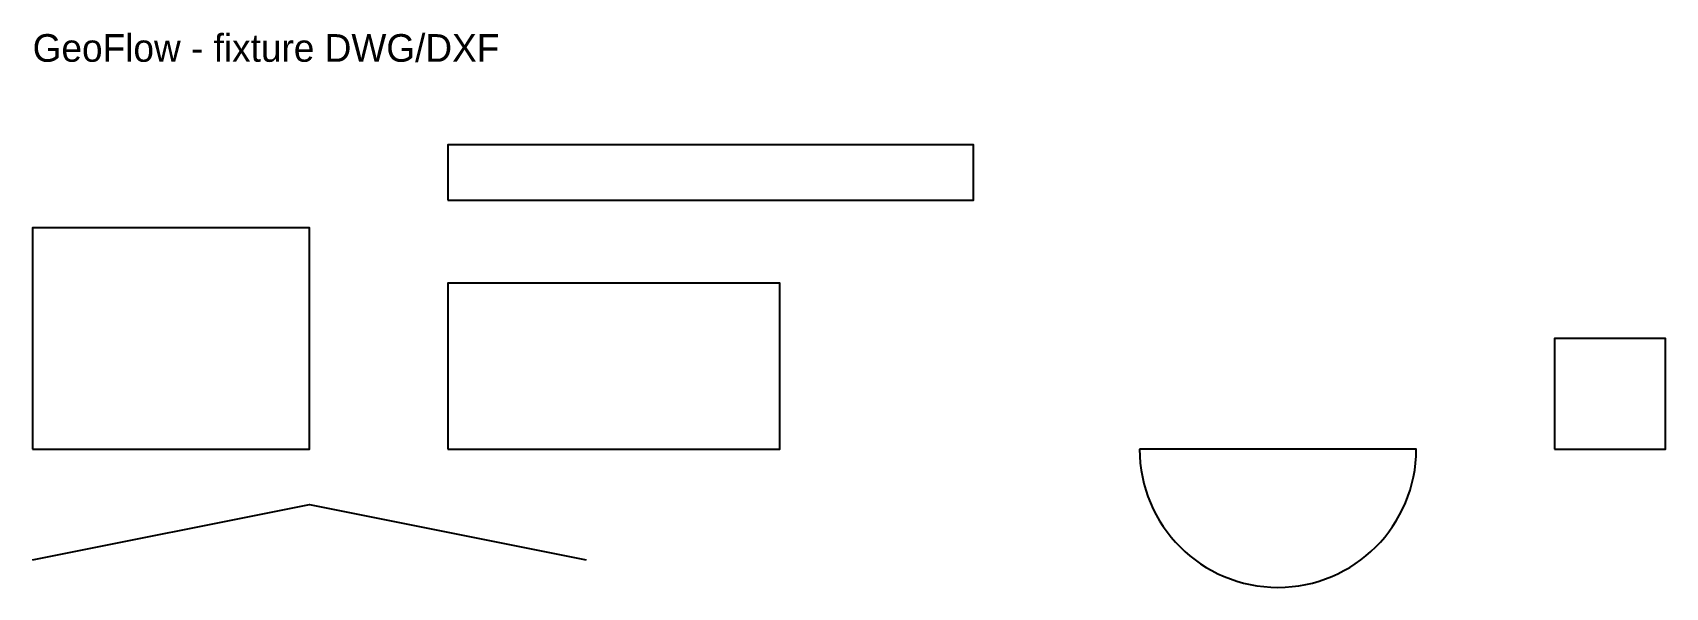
# Model space of a CAD drawing. Header units: metres. Extents: x -20 to 39, y -5 to 15.1.
import ezdxf

# ---------------------------------------------------------------- set-up
doc = ezdxf.new("R2010")
doc.units = ezdxf.units.M
for name, color, linetype in [('ANNOTATION', 7, 'Continuous'), ('COMMUN', 7, 'Continuous'), ('IGNORED_3D', 7, 'Continuous'), ('LOT', 7, 'Continuous'), ('LOT_COURBE', 7, 'Continuous'), ('REFERENCE', 7, 'Continuous')]:
    doc.layers.add(name, color=color, linetype=linetype)

msp = doc.modelspace()

# ---------------------------------------------------------------- linework, layer by layer
at = {"layer": 'COMMUN'}
msp.add_lwpolyline([(-5, 9), (14, 9), (14, 11), (-5, 11)], close=True, dxfattribs=at)
at = {"layer": 'IGNORED_3D'}
msp.add_polyline3d([(35, 0, 0), (39, 0, 1), (39, 4, 0), (35, 4, 0)], close=True, dxfattribs=at)
at = {"layer": 'LOT'}
for points in [[(-20, 0), (-10, 0), (-10, 8), (-20, 8)], [(-5, 0), (7, 0), (7, 6), (-5, 6)]]:
    msp.add_lwpolyline(points, close=True, dxfattribs=at)
at = {"layer": 'LOT_COURBE'}
msp.add_lwpolyline([(20, 0, 1), (30, 0)], format="xyb", close=True, dxfattribs=at)
at = {"layer": 'REFERENCE'}
msp.add_lwpolyline([(-20, -4), (-10, -2), (0, -4)], dxfattribs=at)

# ---------------------------------------------------------------- texts
at = {"layer": 'ANNOTATION'}
msp.add_text('GeoFlow - fixture DWG/DXF', height=1, dxfattribs=at).set_placement((-20, 14))

doc.saveas('drawing.dxf')
